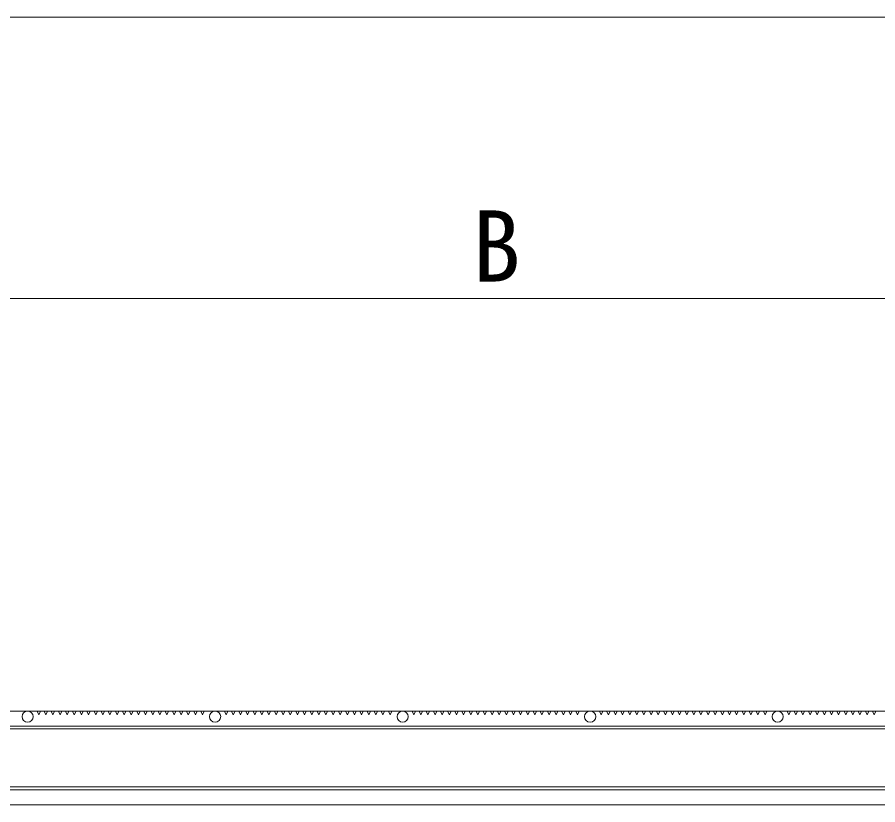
# Model space of a CAD drawing. Units: millimetres at full size; details may follow other scales. Extents: x 77366 to 106166, y -28085 to 6898.
# Drawn here: x 78560.2 to 79019.2, y -16579.2 to -16159.2 of the extents above; entities that cross this region are included whole.
import ezdxf
from ezdxf.enums import TextEntityAlignment as Align

# ---------------------------------------------------------------- set-up
doc = ezdxf.new("R2010")
doc.units = ezdxf.units.MM
doc.header["$LTSCALE"] = 50
for name, color, linetype, lineweight in [('寸法線', 7, 'Continuous', 13), ('本体', 2, 'Continuous', 20), ('ｸﾞﾚｰﾁﾝｸﾞ', 7, 'Continuous', 5)]:
    doc.layers.add(name, color=color, linetype=linetype, lineweight=lineweight)
doc.styles.add('ＭＳ ゴシック', font='')
doc.styles.get('ＭＳ ゴシック').set_extended_font_data('MS Gothic')

msp = doc.modelspace()

# ---------------------------------------------------------------- linework, layer by layer
at = {"layer": '寸法線'}
for p, q in [((78315.8, -16159.22), (79315.8, -16159.22)), ((78465.8, -16309.22), (79165.8, -16309.22))]:
    msp.add_line(p, q, dxfattribs=at)
at = {"layer": '本体'}
msp.add_line((78321.8, -16529.22), (79309.8, -16529.22), dxfattribs=at)
at = {"layer": 'ｸﾞﾚｰﾁﾝｸﾞ'}
for p, q in [((78420.3, -16529.22), (79211.3, -16529.22)), ((78560, -16529.22), (78562.8, -16529.22)), ((78568.8, -16529.22), (78570.8, -16529.22)), ((78570.8, -16529.22), (78571.7, -16531.32)), ((78571.7, -16531.32), (78572.6, -16529.22)), ((78572.6, -16529.22), (78574.6, -16529.22)), ((78574.6, -16529.22), (78575.5, -16531.32)), ((78575.5, -16531.32), (78576.4, -16529.22)), ((78576.4, -16529.22), (78578.4, -16529.22)), ((78578.4, -16529.22), (78579.3, -16531.32)), ((78579.3, -16531.32), (78580.2, -16529.22)), ((78580.2, -16529.22), (78582.2, -16529.22)), ((78582.2, -16529.22), (78583.1, -16531.32)), ((78583.1, -16531.32), (78584, -16529.22)), ((78584, -16529.22), (78586, -16529.22)), ((78586, -16529.22), (78586.9, -16531.32)), ((78586.9, -16531.32), (78587.8, -16529.22)), ((78587.8, -16529.22), (78589.8, -16529.22)), ((78589.8, -16529.22), (78590.7, -16531.32)), ((78590.7, -16531.32), (78591.6, -16529.22)), ((78591.6, -16529.22), (78593.6, -16529.22)), ((78593.6, -16529.22), (78594.5, -16531.32)), ((78594.5, -16531.32), (78595.4, -16529.22)), ((78595.4, -16529.22), (78597.4, -16529.22)), ((78597.4, -16529.22), (78598.3, -16531.32)), ((78598.3, -16531.32), (78599.2, -16529.22)), ((78599.2, -16529.22), (78601.2, -16529.22)), ((78601.2, -16529.22), (78602.1, -16531.32)), ((78602.1, -16531.32), (78603, -16529.22)), ((78603, -16529.22), (78605, -16529.22)), ((78605, -16529.22), (78605.9, -16531.32)), ((78605.9, -16531.32), (78606.8, -16529.22)), ((78606.8, -16529.22), (78608.8, -16529.22)), ((78608.8, -16529.22), (78609.7, -16531.32)), ((78609.7, -16531.32), (78610.6, -16529.22)), ((78610.6, -16529.22), (78612.6, -16529.22)), ((78612.6, -16529.22), (78613.5, -16531.32)), ((78613.5, -16531.32), (78614.4, -16529.22)), ((78614.4, -16529.22), (78616.4, -16529.22)), ((78616.4, -16529.22), (78617.3, -16531.32)), ((78617.3, -16531.32), (78618.2, -16529.22)), ((78618.2, -16529.22), (78620.2, -16529.22)), ((78620.2, -16529.22), (78621.1, -16531.32)), ((78621.1, -16531.32), (78622, -16529.22)), ((78622, -16529.22), (78624, -16529.22)), ((78624, -16529.22), (78624.9, -16531.32)), ((78624.9, -16531.32), (78625.8, -16529.22)), ((78625.8, -16529.22), (78627.8, -16529.22)), ((78627.8, -16529.22), (78628.7, -16531.32)), ((78628.7, -16531.32), (78629.6, -16529.22)), ((78629.6, -16529.22), (78631.6, -16529.22)), ((78631.6, -16529.22), (78632.5, -16531.32)), ((78632.5, -16531.32), (78633.4, -16529.22)), ((78633.4, -16529.22), (78635.4, -16529.22)), ((78635.4, -16529.22), (78636.3, -16531.32)), ((78636.3, -16531.32), (78637.2, -16529.22)), ((78637.2, -16529.22), (78639.2, -16529.22)), ((78639.2, -16529.22), (78640.1, -16531.32)), ((78640.1, -16531.32), (78641, -16529.22)), ((78641, -16529.22), (78643, -16529.22)), ((78643, -16529.22), (78643.9, -16531.32)), ((78643.9, -16531.32), (78644.8, -16529.22)), ((78644.8, -16529.22), (78646.8, -16529.22)), ((78646.8, -16529.22), (78647.7, -16531.32)), ((78647.7, -16531.32), (78648.6, -16529.22)), ((78648.6, -16529.22), (78650.6, -16529.22)), ((78650.6, -16529.22), (78651.5, -16531.32)), ((78651.5, -16531.32), (78652.4, -16529.22)), ((78652.4, -16529.22), (78654.4, -16529.22)), ((78654.4, -16529.22), (78655.3, -16531.32)), ((78655.3, -16531.32), (78656.2, -16529.22)), ((78656.2, -16529.22), (78658.2, -16529.22)), ((78658.2, -16529.22), (78659.1, -16531.32)), ((78659.1, -16531.32), (78660, -16529.22)), ((78660, -16529.22), (78662.8, -16529.22)), ((78668.8, -16529.22), (78670.8, -16529.22)), ((78670.8, -16529.22), (78671.7, -16531.32)), ((78671.7, -16531.32), (78672.6, -16529.22)), ((78672.6, -16529.22), (78674.6, -16529.22)), ((78674.6, -16529.22), (78675.5, -16531.32)), ((78675.5, -16531.32), (78676.4, -16529.22)), ((78676.4, -16529.22), (78678.4, -16529.22)), ((78678.4, -16529.22), (78679.3, -16531.32)), ((78679.3, -16531.32), (78680.2, -16529.22)), ((78680.2, -16529.22), (78682.2, -16529.22)), ((78682.2, -16529.22), (78683.1, -16531.32)), ((78683.1, -16531.32), (78684, -16529.22)), ((78684, -16529.22), (78686, -16529.22)), ((78686, -16529.22), (78686.9, -16531.32)), ((78686.9, -16531.32), (78687.8, -16529.22)), ((78687.8, -16529.22), (78689.8, -16529.22)), ((78689.8, -16529.22), (78690.7, -16531.32)), ((78690.7, -16531.32), (78691.6, -16529.22)), ((78691.6, -16529.22), (78693.6, -16529.22)), ((78693.6, -16529.22), (78694.5, -16531.32)), ((78694.5, -16531.32), (78695.4, -16529.22)), ((78695.4, -16529.22), (78697.4, -16529.22)), ((78697.4, -16529.22), (78698.3, -16531.32)), ((78698.3, -16531.32), (78699.2, -16529.22)), ((78699.2, -16529.22), (78701.2, -16529.22)), ((78701.2, -16529.22), (78702.1, -16531.32)), ((78702.1, -16531.32), (78703, -16529.22)), ((78703, -16529.22), (78705, -16529.22)), ((78705, -16529.22), (78705.9, -16531.32)), ((78705.9, -16531.32), (78706.8, -16529.22)), ((78706.8, -16529.22), (78708.8, -16529.22)), ((78708.8, -16529.22), (78709.7, -16531.32)), ((78709.7, -16531.32), (78710.6, -16529.22)), ((78710.6, -16529.22), (78712.6, -16529.22)), ((78712.6, -16529.22), (78713.5, -16531.32)), ((78713.5, -16531.32), (78714.4, -16529.22)), ((78714.4, -16529.22), (78716.4, -16529.22)), ((78716.4, -16529.22), (78717.3, -16531.32)), ((78717.3, -16531.32), (78718.2, -16529.22)), ((78718.2, -16529.22), (78720.2, -16529.22)), ((78720.2, -16529.22), (78721.1, -16531.32)), ((78721.1, -16531.32), (78722, -16529.22)), ((78722, -16529.22), (78724, -16529.22)), ((78724, -16529.22), (78724.9, -16531.32)), ((78724.9, -16531.32), (78725.8, -16529.22)), ((78725.8, -16529.22), (78727.8, -16529.22)), ((78727.8, -16529.22), (78728.7, -16531.32)), ((78728.7, -16531.32), (78729.6, -16529.22)), ((78729.6, -16529.22), (78731.6, -16529.22)), ((78731.6, -16529.22), (78732.5, -16531.32)), ((78732.5, -16531.32), (78733.4, -16529.22)), ((78733.4, -16529.22), (78735.4, -16529.22)), ((78735.4, -16529.22), (78736.3, -16531.32)), ((78736.3, -16531.32), (78737.2, -16529.22)), ((78737.2, -16529.22), (78739.2, -16529.22)), ((78739.2, -16529.22), (78740.1, -16531.32)), ((78740.1, -16531.32), (78741, -16529.22)), ((78741, -16529.22), (78743, -16529.22)), ((78743, -16529.22), (78743.9, -16531.32)), ((78743.9, -16531.32), (78744.8, -16529.22)), ((78744.8, -16529.22), (78746.8, -16529.22)), ((78746.8, -16529.22), (78747.7, -16531.32)), ((78747.7, -16531.32), (78748.6, -16529.22)), ((78748.6, -16529.22), (78750.6, -16529.22)), ((78750.6, -16529.22), (78751.5, -16531.32)), ((78751.5, -16531.32), (78752.4, -16529.22)), ((78752.4, -16529.22), (78754.4, -16529.22)), ((78754.4, -16529.22), (78755.3, -16531.32)), ((78755.3, -16531.32), (78756.2, -16529.22)), ((78756.2, -16529.22), (78758.2, -16529.22)), ((78758.2, -16529.22), (78759.1, -16531.32)), ((78759.1, -16531.32), (78760, -16529.22)), ((78760, -16529.22), (78762.8, -16529.22)), ((78768.8, -16529.22), (78770.8, -16529.22)), ((78770.8, -16529.22), (78771.7, -16531.32)), ((78771.7, -16531.32), (78772.6, -16529.22)), ((78772.6, -16529.22), (78774.6, -16529.22)), ((78774.6, -16529.22), (78775.5, -16531.32)), ((78775.5, -16531.32), (78776.4, -16529.22)), ((78776.4, -16529.22), (78778.4, -16529.22)), ((78778.4, -16529.22), (78779.3, -16531.32)), ((78779.3, -16531.32), (78780.2, -16529.22)), ((78780.2, -16529.22), (78782.2, -16529.22)), ((78782.2, -16529.22), (78783.1, -16531.32)), ((78783.1, -16531.32), (78784, -16529.22)), ((78784, -16529.22), (78786, -16529.22)), ((78786, -16529.22), (78786.9, -16531.32)), ((78786.9, -16531.32), (78787.8, -16529.22)), ((78787.8, -16529.22), (78789.8, -16529.22)), ((78789.8, -16529.22), (78790.7, -16531.32)), ((78790.7, -16531.32), (78791.6, -16529.22)), ((78791.6, -16529.22), (78793.6, -16529.22)), ((78793.6, -16529.22), (78794.5, -16531.32)), ((78794.5, -16531.32), (78795.4, -16529.22)), ((78795.4, -16529.22), (78797.4, -16529.22)), ((78797.4, -16529.22), (78798.3, -16531.32)), ((78798.3, -16531.32), (78799.2, -16529.22)), ((78799.2, -16529.22), (78801.2, -16529.22)), ((78801.2, -16529.22), (78802.1, -16531.32)), ((78802.1, -16531.32), (78803, -16529.22)), ((78803, -16529.22), (78805, -16529.22)), ((78805, -16529.22), (78805.9, -16531.32)), ((78805.9, -16531.32), (78806.8, -16529.22)), ((78806.8, -16529.22), (78808.8, -16529.22)), ((78808.8, -16529.22), (78809.7, -16531.32)), ((78809.7, -16531.32), (78810.6, -16529.22)), ((78810.6, -16529.22), (78812.6, -16529.22)), ((78812.6, -16529.22), (78813.5, -16531.32)), ((78813.5, -16531.32), (78814.4, -16529.22)), ((78814.4, -16529.22), (78816.4, -16529.22)), ((78816.4, -16529.22), (78817.3, -16531.32)), ((78817.3, -16531.32), (78818.2, -16529.22)), ((78818.2, -16529.22), (78820.2, -16529.22)), ((78820.2, -16529.22), (78821.1, -16531.32)), ((78821.1, -16531.32), (78822, -16529.22)), ((78822, -16529.22), (78824, -16529.22)), ((78824, -16529.22), (78824.9, -16531.32)), ((78824.9, -16531.32), (78825.8, -16529.22)), ((78825.8, -16529.22), (78827.8, -16529.22)), ((78827.8, -16529.22), (78828.7, -16531.32)), ((78828.7, -16531.32), (78829.6, -16529.22)), ((78829.6, -16529.22), (78831.6, -16529.22)), ((78831.6, -16529.22), (78832.5, -16531.32)), ((78832.5, -16531.32), (78833.4, -16529.22)), ((78833.4, -16529.22), (78835.4, -16529.22)), ((78835.4, -16529.22), (78836.3, -16531.32)), ((78836.3, -16531.32), (78837.2, -16529.22)), ((78837.2, -16529.22), (78839.2, -16529.22)), ((78839.2, -16529.22), (78840.1, -16531.32)), ((78840.1, -16531.32), (78841, -16529.22)), ((78841, -16529.22), (78843, -16529.22)), ((78843, -16529.22), (78843.9, -16531.32)), ((78843.9, -16531.32), (78844.8, -16529.22)), ((78844.8, -16529.22), (78846.8, -16529.22)), ((78846.8, -16529.22), (78847.7, -16531.32)), ((78847.7, -16531.32), (78848.6, -16529.22)), ((78848.6, -16529.22), (78850.6, -16529.22)), ((78850.6, -16529.22), (78851.5, -16531.32)), ((78851.5, -16531.32), (78852.4, -16529.22)), ((78852.4, -16529.22), (78854.4, -16529.22)), ((78854.4, -16529.22), (78855.3, -16531.32)), ((78855.3, -16531.32), (78856.2, -16529.22)), ((78856.2, -16529.22), (78858.2, -16529.22)), ((78858.2, -16529.22), (78859.1, -16531.32)), ((78859.1, -16531.32), (78860, -16529.22)), ((78860, -16529.22), (78862.8, -16529.22)), ((78868.8, -16529.22), (78870.8, -16529.22)), ((78870.8, -16529.22), (78871.7, -16531.32)), ((78871.7, -16531.32), (78872.6, -16529.22)), ((78872.6, -16529.22), (78874.6, -16529.22)), ((78874.6, -16529.22), (78875.5, -16531.32)), ((78875.5, -16531.32), (78876.4, -16529.22)), ((78876.4, -16529.22), (78878.4, -16529.22)), ((78878.4, -16529.22), (78879.3, -16531.32)), ((78879.3, -16531.32), (78880.2, -16529.22)), ((78880.2, -16529.22), (78882.2, -16529.22)), ((78882.2, -16529.22), (78883.1, -16531.32)), ((78883.1, -16531.32), (78884, -16529.22)), ((78884, -16529.22), (78886, -16529.22)), ((78886, -16529.22), (78886.9, -16531.32)), ((78886.9, -16531.32), (78887.8, -16529.22)), ((78887.8, -16529.22), (78889.8, -16529.22)), ((78889.8, -16529.22), (78890.7, -16531.32)), ((78890.7, -16531.32), (78891.6, -16529.22)), ((78891.6, -16529.22), (78893.6, -16529.22)), ((78893.6, -16529.22), (78894.5, -16531.32)), ((78894.5, -16531.32), (78895.4, -16529.22)), ((78895.4, -16529.22), (78897.4, -16529.22)), ((78897.4, -16529.22), (78898.3, -16531.32)), ((78898.3, -16531.32), (78899.2, -16529.22)), ((78899.2, -16529.22), (78901.2, -16529.22)), ((78901.2, -16529.22), (78902.1, -16531.32)), ((78902.1, -16531.32), (78903, -16529.22)), ((78903, -16529.22), (78905, -16529.22)), ((78905, -16529.22), (78905.9, -16531.32)), ((78905.9, -16531.32), (78906.8, -16529.22)), ((78906.8, -16529.22), (78908.8, -16529.22)), ((78908.8, -16529.22), (78909.7, -16531.32)), ((78909.7, -16531.32), (78910.6, -16529.22)), ((78910.6, -16529.22), (78912.6, -16529.22)), ((78912.6, -16529.22), (78913.5, -16531.32)), ((78913.5, -16531.32), (78914.4, -16529.22)), ((78914.4, -16529.22), (78916.4, -16529.22)), ((78916.4, -16529.22), (78917.3, -16531.32)), ((78917.3, -16531.32), (78918.2, -16529.22)), ((78918.2, -16529.22), (78920.2, -16529.22)), ((78920.2, -16529.22), (78921.1, -16531.32)), ((78921.1, -16531.32), (78922, -16529.22)), ((78922, -16529.22), (78924, -16529.22)), ((78924, -16529.22), (78924.9, -16531.32)), ((78924.9, -16531.32), (78925.8, -16529.22)), ((78925.8, -16529.22), (78927.8, -16529.22)), ((78927.8, -16529.22), (78928.7, -16531.32)), ((78928.7, -16531.32), (78929.6, -16529.22)), ((78929.6, -16529.22), (78931.6, -16529.22)), ((78931.6, -16529.22), (78932.5, -16531.32)), ((78932.5, -16531.32), (78933.4, -16529.22)), ((78933.4, -16529.22), (78935.4, -16529.22)), ((78935.4, -16529.22), (78936.3, -16531.32)), ((78936.3, -16531.32), (78937.2, -16529.22)), ((78937.2, -16529.22), (78939.2, -16529.22)), ((78939.2, -16529.22), (78940.1, -16531.32)), ((78940.1, -16531.32), (78941, -16529.22)), ((78941, -16529.22), (78943, -16529.22)), ((78943, -16529.22), (78943.9, -16531.32)), ((78943.9, -16531.32), (78944.8, -16529.22)), ((78944.8, -16529.22), (78946.8, -16529.22)), ((78946.8, -16529.22), (78947.7, -16531.32)), ((78947.7, -16531.32), (78948.6, -16529.22)), ((78948.6, -16529.22), (78950.6, -16529.22)), ((78950.6, -16529.22), (78951.5, -16531.32)), ((78951.5, -16531.32), (78952.4, -16529.22)), ((78952.4, -16529.22), (78954.4, -16529.22)), ((78954.4, -16529.22), (78955.3, -16531.32)), ((78955.3, -16531.32), (78956.2, -16529.22)), ((78956.2, -16529.22), (78958.2, -16529.22)), ((78958.2, -16529.22), (78959.1, -16531.32)), ((78959.1, -16531.32), (78960, -16529.22)), ((78960, -16529.22), (78962.8, -16529.22)), ((78968.8, -16529.22), (78970.8, -16529.22)), ((78970.8, -16529.22), (78971.7, -16531.32)), ((78971.7, -16531.32), (78972.6, -16529.22)), ((78972.6, -16529.22), (78974.6, -16529.22)), ((78974.6, -16529.22), (78975.5, -16531.32)), ((78975.5, -16531.32), (78976.4, -16529.22)), ((78976.4, -16529.22), (78978.4, -16529.22)), ((78978.4, -16529.22), (78979.3, -16531.32)), ((78979.3, -16531.32), (78980.2, -16529.22)), ((78980.2, -16529.22), (78982.2, -16529.22)), ((78982.2, -16529.22), (78983.1, -16531.32)), ((78983.1, -16531.32), (78984, -16529.22)), ((78984, -16529.22), (78986, -16529.22)), ((78986, -16529.22), (78986.9, -16531.32)), ((78986.9, -16531.32), (78987.8, -16529.22)), ((78987.8, -16529.22), (78989.8, -16529.22)), ((78989.8, -16529.22), (78990.7, -16531.32)), ((78990.7, -16531.32), (78991.6, -16529.22)), ((78991.6, -16529.22), (78993.6, -16529.22)), ((78993.6, -16529.22), (78994.5, -16531.32)), ((78994.5, -16531.32), (78995.4, -16529.22)), ((78995.4, -16529.22), (78997.4, -16529.22)), ((78997.4, -16529.22), (78998.3, -16531.32)), ((78998.3, -16531.32), (78999.2, -16529.22)), ((78999.2, -16529.22), (79001.2, -16529.22)), ((79001.2, -16529.22), (79002.1, -16531.32)), ((79002.1, -16531.32), (79003, -16529.22)), ((79003, -16529.22), (79005, -16529.22)), ((79005, -16529.22), (79005.9, -16531.32)), ((79005.9, -16531.32), (79006.8, -16529.22)), ((79006.8, -16529.22), (79008.8, -16529.22)), ((79008.8, -16529.22), (79009.7, -16531.32)), ((79009.7, -16531.32), (79010.6, -16529.22)), ((79010.6, -16529.22), (79012.6, -16529.22)), ((79012.6, -16529.22), (79013.5, -16531.32)), ((79013.5, -16531.32), (79014.4, -16529.22)), ((79014.4, -16529.22), (79016.4, -16529.22)), ((79016.4, -16529.22), (79017.3, -16531.32)), ((79017.3, -16531.32), (79018.2, -16529.22)), ((79018.2, -16529.22), (79020.2, -16529.22)), ((78420.3, -16537.22), (79211.3, -16537.22)), ((78420.3, -16538.72), (79211.3, -16538.72)), ((78420.3, -16569.72), (79211.3, -16569.72)), ((78420.3, -16571.22), (79211.3, -16571.22)), ((78420.3, -16579.22), (79211.3, -16579.22))]:
    msp.add_line(p, q, dxfattribs=at)
for centre in [(78565.8, -16532.22), (78665.8, -16532.22), (78765.8, -16532.22), (78865.8, -16532.22), (78965.8, -16532.22)]:
    msp.add_circle(centre, 3, dxfattribs=at)

# ---------------------------------------------------------------- texts
at = {"layer": '寸法線', "style": 'ＭＳ ゴシック'}
msp.add_text('B', height=37.98, dxfattribs=at).set_placement((78815.8, -16281.22), align=Align.MIDDLE_CENTER)

doc.saveas('drawing.dxf')
